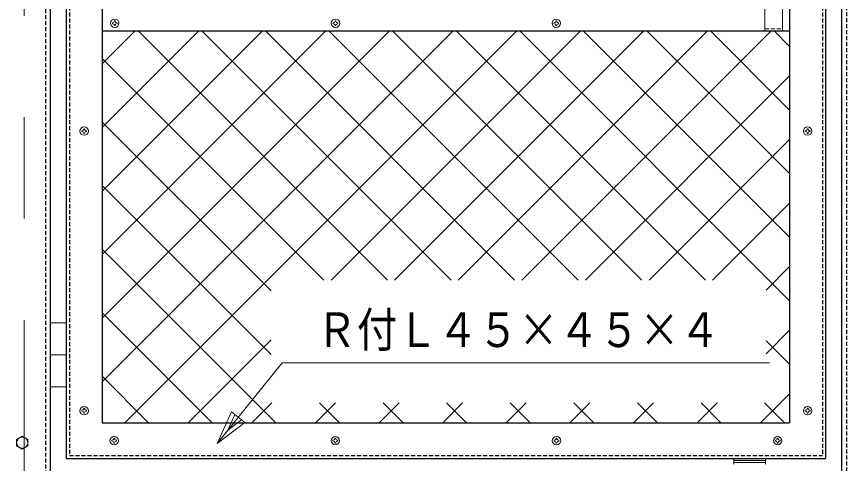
# Model space of a CAD drawing. Units: millimetres, scale not verified. Extents: x -5250 to 5250, y -3712 to 3712.
# Drawn here: x -3931 to -2893, y 291 to 850 of the extents above; entities that cross this region are included whole.
import ezdxf
from ezdxf.enums import TextEntityAlignment as Align

# ---------------------------------------------------------------- set-up
doc = ezdxf.new("R2010")
doc.units = ezdxf.units.MM
doc.header["$LTSCALE"] = 20
doc.linetypes.add('USER1', pattern=[50.8, 31.75, -6.35, 6.35, -6.35])
doc.linetypes.add('USER2', pattern=[0.375, 0.25, -0.125])
for name, color, linetype, lineweight in [('0-2_D-STR-TXT', 7, 'Continuous', 13), ('0-3_D-STR1', 1, 'Continuous', 25), ('0-4_D-STR3', 3, 'Continuous', 13), ('0-5_D-BMK', 2, 'Continuous', 13), ('0-A_D-STR2', 7, 'Continuous', 13)]:
    doc.layers.add(name, color=color, linetype=linetype, lineweight=lineweight)
doc.styles.add('ＭＳ ゴシック', font='')
doc.styles.get('ＭＳ ゴシック').set_extended_font_data('MS Gothic')

msp = doc.modelspace()

# ---------------------------------------------------------------- linework, layer by layer
at = {"layer": '0-2_D-STR-TXT'}
for points in [[(-3679.95, 315.64), (-3598.8, 416.46), (-2989.2, 416.46)], [(-3649.53, 345.07), (-3666.78, 332), (-3657.71, 351.65)]]:
    msp.add_lwpolyline(points, dxfattribs=at)
msp.add_lwpolyline([(-3645.44, 341.77), (-3679.95, 315.64), (-3661.8, 354.94)], close=True, dxfattribs=at)
at = {"layer": '0-3_D-STR1', "linetype": 'USER2'}
for p, q in [((-3894.8, 1481.46), (-3894.8, 61.46)), ((-3864.8, 1462.46), (-3864.8, 300.46)), ((-2922.8, 1462.46), (-2922.8, 300.46)), ((-2892.8, 1417.86), (-2892.8, 61.46)), ((-3864.8, 300.46), (-2922.8, 300.46))]:
    msp.add_line(p, q, dxfattribs=at)
at = {"layer": '0-3_D-STR1'}
for p, q in [((-3888.8, 1481.46), (-3888.8, 61.46)), ((-3868.8, 1466.46), (-3868.8, 296.46)), ((-2918.8, 1466.46), (-2918.8, 296.46)), ((-2898.8, 1417.86), (-2898.8, 61.46)), ((-3823.8, 931.46), (-3823.8, 831.46)), ((-3823.8, 831.46), (-3823.8, 370.11)), ((-2963.8, 831.46), (-2963.8, 352.35)), ((-3823.8, 370.11), (-3823.8, 341.46)), ((-2963.8, 352.35), (-2963.8, 341.46)), ((-3823.8, 341.46), (-2963.8, 341.46)), ((-3868.8, 296.46), (-2918.8, 296.46))]:
    msp.add_line(p, q, dxfattribs=at)
msp.add_lwpolyline([(-2963.8, 931.46), (-2963.8, 831.46), (-3823.8, 831.46)], dxfattribs=at)
at = {"layer": '0-4_D-STR3'}
for p, q in [((-2972.8, 931.46), (-2972.8, 831.46)), ((-3811, 840.96), (-3811, 841.96)), ((-3810.5, 841.96), (-3811, 841.96)), ((-3810.5, 840.96), (-3811, 840.96)), ((-3811, 840.96), (-3810.5, 840.96)), ((-3808.5, 844.46), (-3808.5, 843.96)), ((-3808.5, 844.46), (-3807.5, 844.46)), ((-3807.5, 844.46), (-3807.5, 843.96)), ((-3805, 841.96), (-3805.5, 841.96)), ((-3805.5, 840.96), (-3805, 840.96)), ((-3805, 841.96), (-3805, 840.96)), ((-3534.87, 840.96), (-3534.87, 841.96)), ((-3534.37, 841.96), (-3534.87, 841.96)), ((-3534.37, 840.96), (-3534.87, 840.96)), ((-3534.87, 840.96), (-3534.37, 840.96)), ((-3532.37, 844.46), (-3532.37, 843.96)), ((-3532.37, 844.46), (-3531.37, 844.46)), ((-3531.37, 844.46), (-3531.37, 843.96)), ((-3528.87, 841.96), (-3529.37, 841.96)), ((-3529.37, 840.96), (-3528.87, 840.96)), ((-3528.87, 841.96), (-3528.87, 840.96)), ((-3258.74, 840.96), (-3258.74, 841.96)), ((-3258.24, 841.96), (-3258.74, 841.96)), ((-3258.24, 840.96), (-3258.74, 840.96)), ((-3258.74, 840.96), (-3258.24, 840.96)), ((-3256.24, 844.46), (-3256.24, 843.96)), ((-3256.24, 844.46), (-3255.24, 844.46)), ((-3255.24, 844.46), (-3255.24, 843.96)), ((-3252.74, 841.96), (-3253.24, 841.96)), ((-3253.24, 840.96), (-3252.74, 840.96)), ((-3252.74, 841.96), (-3252.74, 840.96)), ((-3808.5, 838.96), (-3808.5, 838.46)), ((-3808.5, 838.46), (-3808.5, 838.96)), ((-3807.5, 838.46), (-3808.5, 838.46)), ((-3807.5, 838.96), (-3807.5, 838.46)), ((-3532.37, 838.96), (-3532.37, 838.46)), ((-3532.37, 838.46), (-3532.37, 838.96)), ((-3531.37, 838.46), (-3532.37, 838.46)), ((-3531.37, 838.96), (-3531.37, 838.46)), ((-3256.24, 838.96), (-3256.24, 838.46)), ((-3256.24, 838.46), (-3256.24, 838.96)), ((-3255.24, 838.46), (-3256.24, 838.46)), ((-3255.24, 838.96), (-3255.24, 838.46)), ((-3849.3, 705.96), (-3849.3, 706.96)), ((-3848.8, 706.96), (-3849.3, 706.96)), ((-3848.8, 705.96), (-3849.3, 705.96)), ((-3849.3, 705.96), (-3848.8, 705.96)), ((-3846.8, 709.46), (-3846.8, 708.96)), ((-3846.8, 709.46), (-3845.8, 709.46)), ((-3845.8, 709.46), (-3845.8, 708.96)), ((-3843.3, 706.96), (-3843.8, 706.96)), ((-3843.8, 705.96), (-3843.3, 705.96)), ((-3843.3, 706.96), (-3843.3, 705.96)), ((-2944.3, 705.96), (-2944.3, 706.96)), ((-2943.8, 706.96), (-2944.3, 706.96)), ((-2943.8, 705.96), (-2944.3, 705.96)), ((-2944.3, 705.96), (-2943.8, 705.96)), ((-2941.8, 709.46), (-2941.8, 708.96)), ((-2941.8, 709.46), (-2940.8, 709.46)), ((-2940.8, 709.46), (-2940.8, 708.96)), ((-2938.3, 706.96), (-2938.8, 706.96)), ((-2938.8, 705.96), (-2938.3, 705.96)), ((-2938.3, 706.96), (-2938.3, 705.96)), ((-3846.8, 703.96), (-3846.8, 703.46)), ((-3846.8, 703.46), (-3846.8, 703.96)), ((-3845.8, 703.46), (-3846.8, 703.46)), ((-3845.8, 703.96), (-3845.8, 703.46)), ((-2941.8, 703.96), (-2941.8, 703.46)), ((-2941.8, 703.46), (-2941.8, 703.96)), ((-2940.8, 703.46), (-2941.8, 703.46)), ((-2940.8, 703.96), (-2940.8, 703.46)), ((-3868.8, 466.46), (-3888.8, 466.46)), ((-3868.8, 426.46), (-3888.8, 426.46)), ((-3868.8, 386.46), (-3888.8, 386.46)), ((-3849.3, 355.96), (-3849.3, 356.96)), ((-3848.8, 356.96), (-3849.3, 356.96)), ((-3848.8, 355.96), (-3849.3, 355.96)), ((-3849.3, 355.96), (-3848.8, 355.96)), ((-3846.8, 359.46), (-3846.8, 358.96)), ((-3846.8, 359.46), (-3845.8, 359.46)), ((-3846.8, 353.96), (-3846.8, 353.46)), ((-3846.8, 353.46), (-3846.8, 353.96)), ((-3845.8, 353.46), (-3846.8, 353.46)), ((-3845.8, 359.46), (-3845.8, 358.96)), ((-3845.8, 353.96), (-3845.8, 353.46)), ((-3843.3, 356.96), (-3843.8, 356.96)), ((-3843.8, 355.96), (-3843.3, 355.96)), ((-3843.3, 356.96), (-3843.3, 355.96)), ((-2944.3, 355.96), (-2944.3, 356.96)), ((-2943.8, 356.96), (-2944.3, 356.96)), ((-2943.8, 355.96), (-2944.3, 355.96)), ((-2944.3, 355.96), (-2943.8, 355.96)), ((-2941.8, 359.46), (-2941.8, 358.96)), ((-2941.8, 359.46), (-2940.8, 359.46)), ((-2941.8, 353.96), (-2941.8, 353.46)), ((-2941.8, 353.46), (-2941.8, 353.96)), ((-2940.8, 353.46), (-2941.8, 353.46)), ((-2940.8, 359.46), (-2940.8, 358.96)), ((-2940.8, 353.96), (-2940.8, 353.46)), ((-2938.3, 356.96), (-2938.8, 356.96)), ((-2938.8, 355.96), (-2938.3, 355.96)), ((-2938.3, 356.96), (-2938.3, 355.96)), ((-3809.3, 321.96), (-3809.3, 321.46)), ((-3809.3, 321.96), (-3808.3, 321.96)), ((-3808.3, 321.96), (-3808.3, 321.46)), ((-3532.64, 321.96), (-3532.64, 321.46)), ((-3532.64, 321.96), (-3531.64, 321.96)), ((-3531.64, 321.96), (-3531.64, 321.46)), ((-3255.97, 321.96), (-3255.97, 321.46)), ((-3255.97, 321.96), (-3254.97, 321.96)), ((-3254.97, 321.96), (-3254.97, 321.46)), ((-2979.3, 321.96), (-2979.3, 321.46)), ((-2979.3, 321.96), (-2978.3, 321.96)), ((-2978.3, 321.96), (-2978.3, 321.46)), ((-3811.8, 318.46), (-3811.8, 319.46)), ((-3811.3, 319.46), (-3811.8, 319.46)), ((-3811.3, 318.46), (-3811.8, 318.46)), ((-3811.8, 318.46), (-3811.3, 318.46)), ((-3809.3, 316.46), (-3809.3, 315.96)), ((-3809.3, 315.96), (-3809.3, 316.46)), ((-3808.3, 315.96), (-3809.3, 315.96)), ((-3808.3, 316.46), (-3808.3, 315.96)), ((-3805.8, 319.46), (-3806.3, 319.46)), ((-3806.3, 318.46), (-3805.8, 318.46)), ((-3805.8, 319.46), (-3805.8, 318.46)), ((-3535.14, 318.46), (-3535.14, 319.46)), ((-3534.64, 319.46), (-3535.14, 319.46)), ((-3534.64, 318.46), (-3535.14, 318.46)), ((-3535.14, 318.46), (-3534.64, 318.46)), ((-3532.64, 316.46), (-3532.64, 315.96)), ((-3532.64, 315.96), (-3532.64, 316.46)), ((-3531.64, 315.96), (-3532.64, 315.96)), ((-3531.64, 316.46), (-3531.64, 315.96)), ((-3529.14, 319.46), (-3529.64, 319.46)), ((-3529.64, 318.46), (-3529.14, 318.46)), ((-3529.14, 319.46), (-3529.14, 318.46)), ((-3258.47, 318.46), (-3258.47, 319.46)), ((-3257.97, 319.46), (-3258.47, 319.46)), ((-3257.97, 318.46), (-3258.47, 318.46)), ((-3258.47, 318.46), (-3257.97, 318.46)), ((-3255.97, 316.46), (-3255.97, 315.96)), ((-3255.97, 315.96), (-3255.97, 316.46)), ((-3254.97, 315.96), (-3255.97, 315.96)), ((-3254.97, 316.46), (-3254.97, 315.96)), ((-3252.47, 319.46), (-3252.97, 319.46)), ((-3252.97, 318.46), (-3252.47, 318.46)), ((-3252.47, 319.46), (-3252.47, 318.46)), ((-2981.8, 318.46), (-2981.8, 319.46)), ((-2981.3, 319.46), (-2981.8, 319.46)), ((-2981.3, 318.46), (-2981.8, 318.46)), ((-2981.8, 318.46), (-2981.3, 318.46)), ((-2979.3, 316.46), (-2979.3, 315.96)), ((-2979.3, 315.96), (-2979.3, 316.46)), ((-2978.3, 315.96), (-2979.3, 315.96)), ((-2978.3, 316.46), (-2978.3, 315.96)), ((-2975.8, 319.46), (-2976.3, 319.46)), ((-2976.3, 318.46), (-2975.8, 318.46)), ((-2975.8, 319.46), (-2975.8, 318.46)), ((-3033.8, 296.46), (-3033.8, 294.16)), ((-2993.8, 296.46), (-3033.8, 296.46)), ((-3033.8, 294.16), (-3033.8, 291.86)), ((-2993.8, 294.16), (-3033.8, 294.16)), ((-2993.8, 294.16), (-3033.8, 294.16)), ((-3033.8, 291.86), (-3033.8, 289.56)), ((-2993.8, 291.86), (-3033.8, 291.86)), ((-2993.8, 291.86), (-3033.8, 291.86)), ((-2993.8, 296.46), (-2993.8, 294.16)), ((-2993.8, 294.16), (-2993.8, 291.86)), ((-2993.8, 291.86), (-2993.8, 289.56))]:
    msp.add_line(p, q, dxfattribs=at)
at = {"layer": '0-4_D-STR3', "linetype": 'USER2'}
msp.add_line((-2994.8, 834.46), (-2972.8, 834.46), dxfattribs=at)
at = {"layer": '0-4_D-STR3'}
msp.add_lwpolyline([(-2994.8, 931.46), (-2994.8, 831.46), (-2972.8, 831.46)], dxfattribs=at)
msp.add_lwpolyline([(-3923.8, 324.56), (-3930.82, 320.51), (-3930.82, 312.41), (-3923.8, 308.36), (-3916.79, 312.41), (-3916.79, 320.51)], close=True, dxfattribs=at)
for centre, radius in [((-3808, 841.46), 5.25), ((-3531.87, 841.46), 5.25), ((-3255.74, 841.46), 5.25), ((-3846.3, 706.46), 5.25), ((-2941.3, 706.46), 5.25), ((-3846.3, 356.46), 5.25), ((-2941.3, 356.46), 5.25), ((-3923.8, 316.46), 7.03), ((-3808.8, 318.96), 5.25), ((-3532.14, 318.96), 5.25), ((-3255.47, 318.96), 5.25), ((-2978.8, 318.96), 5.25)]:
    msp.add_circle(centre, radius, dxfattribs=at)
for centre, start, end in [((-3810.5, 843.96), 270, 0), ((-3810.5, 838.96), 0, 90), ((-3805.5, 843.96), 180, 270), ((-3805.5, 838.96), 90, 180), ((-3534.37, 843.96), 270, 0), ((-3534.37, 838.96), 0, 90), ((-3529.37, 843.96), 180, 270), ((-3529.37, 838.96), 90, 180), ((-3258.24, 843.96), 270, 0), ((-3258.24, 838.96), 0, 90), ((-3253.24, 843.96), 180, 270), ((-3253.24, 838.96), 90, 180), ((-3848.8, 708.96), 270, 0), ((-3848.8, 703.96), 0, 90), ((-3843.8, 708.96), 180, 270), ((-3843.8, 703.96), 90, 180), ((-2943.8, 708.96), 270, 0), ((-2943.8, 703.96), 0, 90), ((-2938.8, 708.96), 180, 270), ((-2938.8, 703.96), 90, 180), ((-3848.8, 358.96), 270, 0), ((-3848.8, 353.96), 0, 90), ((-3843.8, 358.96), 180, 270), ((-3843.8, 353.96), 90, 180), ((-2943.8, 358.96), 270, 0), ((-2943.8, 353.96), 0, 90), ((-2938.8, 358.96), 180, 270), ((-2938.8, 353.96), 90, 180), ((-3811.3, 321.46), 270, 0), ((-3811.3, 316.46), 0, 90), ((-3806.3, 321.46), 180, 270), ((-3806.3, 316.46), 90, 180), ((-3534.64, 321.46), 270, 0), ((-3534.64, 316.46), 0, 90), ((-3529.64, 321.46), 180, 270), ((-3529.64, 316.46), 90, 180), ((-3257.97, 321.46), 270, 0), ((-3257.97, 316.46), 0, 90), ((-3252.97, 321.46), 180, 270), ((-3252.97, 316.46), 90, 180), ((-2981.3, 321.46), 270, 0), ((-2981.3, 316.46), 0, 90), ((-2976.3, 321.46), 180, 270), ((-2976.3, 316.46), 90, 180)]:
    msp.add_arc(centre, 2, start, end, dxfattribs=at)
at = {"layer": '0-5_D-BMK', "linetype": 'USER1'}
msp.add_line((-3921.3, 1485.92), (-3921.3, 61.46), dxfattribs=at)
at = {"layer": '0-A_D-STR2'}
for p, q in [((-3823.8, 790.51), (-3782.85, 831.46)), ((-3823.8, 710.96), (-3703.31, 831.46)), ((-3823.8, 631.42), (-3623.76, 831.46)), ((-3823.8, 551.87), (-3544.21, 831.46)), ((-3823.8, 472.32), (-3464.66, 831.46)), ((-3823.8, 392.77), (-3385.11, 831.46)), ((-3795.56, 341.46), (-3305.56, 831.46)), ((-3466.89, 520), (-3778.35, 831.46)), ((-3387.34, 520), (-3698.8, 831.46)), ((-3307.79, 520), (-3619.25, 831.46)), ((-3228.24, 520), (-3539.7, 831.46)), ((-3537.47, 520), (-3226.01, 831.46)), ((-3148.69, 520), (-3460.15, 831.46)), ((-3457.92, 520), (-3146.46, 831.46)), ((-3069.14, 520), (-3380.6, 831.46)), ((-3378.37, 520), (-3066.91, 831.46)), ((-2963.8, 494.21), (-3301.05, 831.46)), ((-3298.82, 520), (-2987.36, 831.46)), ((-2963.8, 573.76), (-3221.5, 831.46)), ((-2963.8, 653.31), (-3141.95, 831.46)), ((-2963.8, 732.86), (-3062.4, 831.46)), ((-2963.8, 812.41), (-2982.85, 831.46)), ((-3546.44, 520), (-3823.8, 797.37)), ((-3219.27, 520), (-2963.8, 775.47)), ((-3612.47, 506.49), (-3823.8, 717.82)), ((-3139.72, 520), (-2963.8, 695.92)), ((-3612.47, 426.94), (-3823.8, 638.27)), ((-3060.17, 520), (-2963.8, 616.37)), ((-3606.55, 341.46), (-3823.8, 558.72)), ((-2993.28, 507.34), (-2963.8, 536.82)), ((-3686.1, 341.46), (-3823.8, 479.17)), ((-2993.28, 427.79), (-2963.8, 457.27)), ((-3716.01, 341.46), (-3612.47, 445)), ((-2963.8, 414.66), (-2993.28, 444.14)), ((-3765.65, 341.46), (-3823.8, 399.62)), ((-3000.06, 341.46), (-2963.8, 377.72)), ((-3636.46, 341.46), (-3611.5, 366.42)), ((-3556.91, 341.46), (-3531.95, 366.42)), ((-3527, 341.46), (-3551.96, 366.42)), ((-3477.36, 341.46), (-3452.4, 366.42)), ((-3447.45, 341.46), (-3472.41, 366.42)), ((-3397.81, 341.46), (-3372.85, 366.42)), ((-3367.9, 341.46), (-3392.86, 366.42)), ((-3318.26, 341.46), (-3293.3, 366.42)), ((-3288.35, 341.46), (-3313.31, 366.42)), ((-3238.71, 341.46), (-3213.75, 366.42)), ((-3208.8, 341.46), (-3233.76, 366.42)), ((-3159.16, 341.46), (-3134.2, 366.42)), ((-3129.25, 341.46), (-3154.21, 366.42)), ((-3079.61, 341.46), (-3054.65, 366.42)), ((-3049.7, 341.46), (-3074.66, 366.42)), ((-2970.15, 341.46), (-2995.11, 366.42))]:
    msp.add_line(p, q, dxfattribs=at)

# ---------------------------------------------------------------- texts
at = {"layer": '0-2_D-STR-TXT', "style": 'ＭＳ ゴシック', "width": 0.85}
msp.add_text('Ｒ付Ｌ４５×４５×４', height=43.55, dxfattribs=at).set_placement((-3555.6, 423.09), align=Align.BOTTOM_LEFT)

doc.saveas('drawing.dxf')
